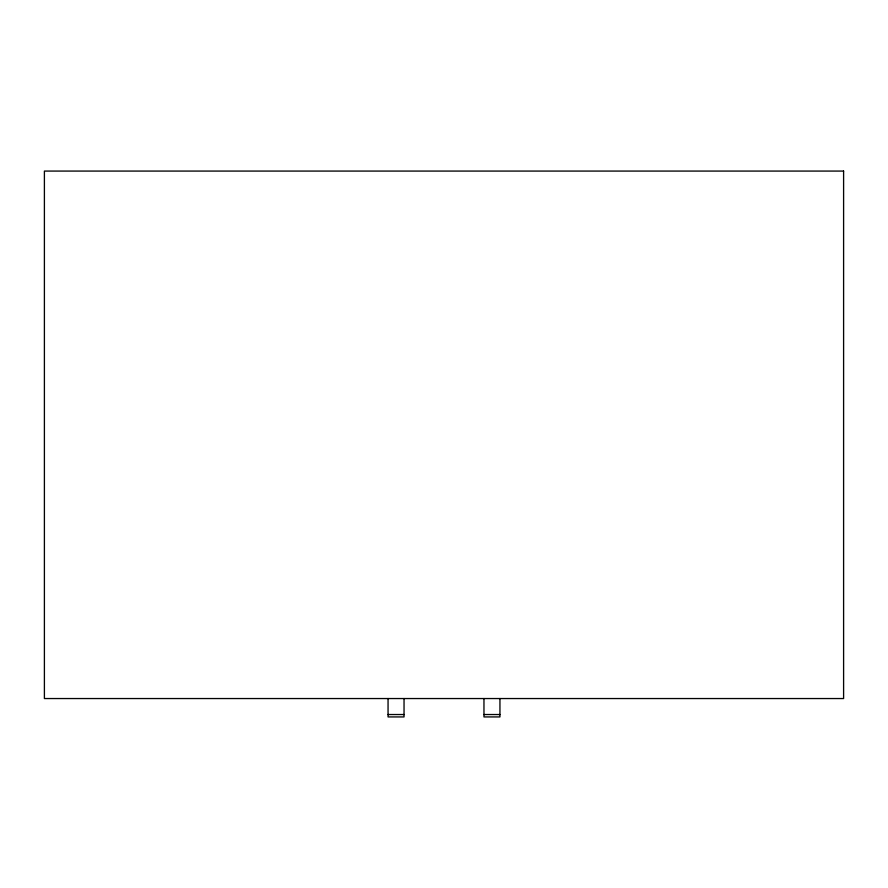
<?xml version="1.0" encoding="UTF-8"?>
<svg xmlns="http://www.w3.org/2000/svg" width="888" height="888" viewBox="0 0 888 888"><rect width="100%" height="100%" fill="white"/><g stroke="black" fill="none" stroke-linecap="round" stroke-linejoin="round"><path stroke-width="1.33" d="M388.056 714.529L404.04 714.529M483.96 714.529L499.944 714.529M499.944 698.545L499.944 716.927L483.96 716.927L483.96 698.545M404.04 698.545L404.04 716.927L388.056 716.927L388.056 698.545M843.6 171.073L44.4 171.073L44.4 698.545L843.6 698.545L843.6 171.073"/></g></svg>
